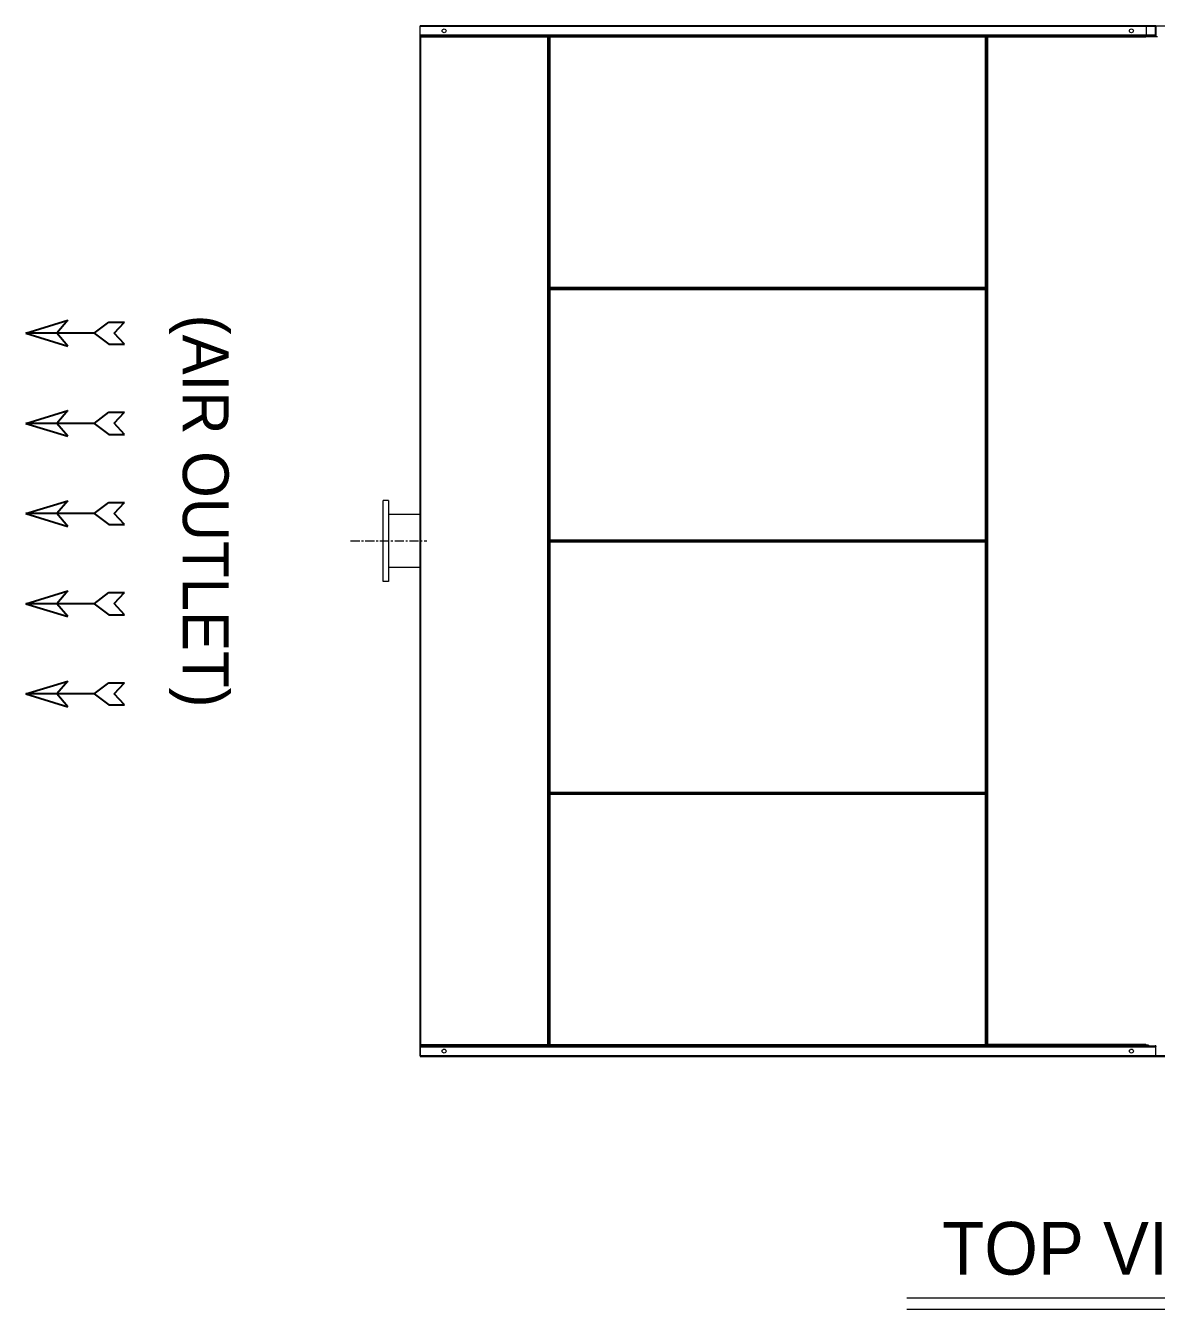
# Model space of a CAD drawing. Header units: millimetres. Extents: x 17202 to 48168, y 11732 to 33629.
# Drawn here: x 25517 to 30124, y 25092 to 30324 of the extents above; entities that cross this region are included whole.
import ezdxf
from ezdxf.enums import TextEntityAlignment as Align

# ---------------------------------------------------------------- set-up
doc = ezdxf.new("R2010")
doc.units = ezdxf.units.MM
doc.linetypes.add('CENTER', pattern=[2, 1.25, -0.25, 0.25, -0.25])
for name, color, linetype in [('center', 1, 'CENTER'), ('냉각탑_box', 1, 'Continuous'), ('냉각탑_dim', 1, 'Continuous'), ('냉각탑_text', 3, 'Continuous')]:
    doc.layers.add(name, color=color, linetype=linetype)
doc.styles.add('돋움', font='Dotum.ttf')

# ---------------------------------------------------------------- blocks, each defined once
blk = doc.blocks.new('화살표 IN OUT')
at = {"layer": '냉각탑_dim'}
for p, q in [((-163.5, 50), (-121.5, 0)), ((0, 0), (-163.5, 50)), ((-322.7, 43), (-383.9, 43)), ((-343.1, 0.5), (-383.9, 43)), ((-383.9, -43), (-343.1, 0.5)), ((-266.4, 0), (-322.7, 43)), ((-266.4, 0), (-322.7, -43)), ((-266.4, 0), (0, 0)), ((-163.5, -50), (-121.5, 0)), ((0, 0), (-163.5, -50)), ((-322.7, -43), (-383.9, -43))]:
    blk.add_line(p, q, dxfattribs=at)
blk = doc.blocks.new('4')
at = {"lineweight": 20}
for p, q in [((27124, 26123.6), (27124, 30323.6)), ((30120.5, 30323.6), (32522.7, 30323.6)), ((32522.8, 26123.6), (27124, 26123.6))]:
    blk.add_line(p, q, dxfattribs=at)
at = {"color": 7, "lineweight": 20}
for p, q in [((30120.5, 30323.6), (27124, 30323.6)), ((30120.5, 30320.2), (27124, 30320.2)), ((30120.5, 30285), (27124, 30285)), ((30118.8, 30281.6), (27125.6, 30281.6)), ((27127.1, 26171), (27127.1, 30276.2)), ((27644.3, 26171), (27644.3, 30276.2)), ((27647.7, 26169.3), (27647.7, 30277.9)), ((29428.3, 30279.6), (27653.1, 30279.6)), ((29428.3, 30276.2), (27653.1, 30276.2)), ((29433.7, 26169.3), (29433.7, 30277.9)), ((29437.1, 26171), (29437.1, 30276.2)), ((29428.3, 29256), (27653.1, 29256)), ((29428.3, 29252.6), (27653.1, 29252.6)), ((29428.3, 29251.1), (27653.1, 29251.1)), ((29428.3, 29247.7), (27653.1, 29247.7)), ((26974, 28058.6), (26974, 28388.6)), ((26996, 28388.6), (26974, 28388.6)), ((26996, 28388.6), (26996, 28058.6)), ((27124, 28331.7), (26996, 28331.7)), ((29428.3, 28227.5), (27653.1, 28227.5)), ((29428.3, 28224.1), (27653.1, 28224.1)), ((29428.3, 28222.6), (27653.1, 28222.6)), ((29428.3, 28219.2), (27653.1, 28219.2)), ((27124, 28115.4), (26996, 28115.4)), ((26996, 28058.6), (26974, 28058.6)), ((29428.3, 27199), (27653.1, 27199)), ((29428.3, 27195.6), (27653.1, 27195.6)), ((29428.3, 27194.1), (27653.1, 27194.1)), ((29428.3, 27190.7), (27653.1, 27190.7)), ((27124, 26162.2), (30120.6, 26162.2)), ((27125.7, 26165.6), (30118.9, 26165.6)), ((29428.3, 26170.5), (27653.1, 26170.5)), ((29428.3, 26167.1), (27653.1, 26167.1)), ((27124, 26127), (30120.6, 26127)), ((27124, 26123.6), (30120.6, 26123.6))]:
    blk.add_line(p, q, dxfattribs=at)
at = {"color": 7, "lineweight": 20, "ltscale": 0.001417}
for p, q in [((30083, 30320.2), (30083, 30323.6)), ((30120.5, 30320.2), (30120.5, 30323.6)), ((27649.7, 30276.2), (27653.1, 30276.2)), ((27653.1, 30276.2), (27653.1, 30279.6)), ((29428.3, 30276.2), (29428.3, 30279.6)), ((29431.7, 30276.2), (29428.3, 30276.2)), ((27649.7, 29256), (27653.1, 29256)), ((27649.7, 29247.7), (27653.1, 29247.7)), ((27653.1, 29256), (27653.1, 29252.6)), ((27653.1, 29247.7), (27653.1, 29251.1)), ((29431.7, 29256), (29428.3, 29256)), ((29428.3, 29256), (29428.3, 29252.6)), ((29428.3, 29247.7), (29428.3, 29251.1)), ((29431.7, 29247.7), (29428.3, 29247.7)), ((27649.7, 28227.5), (27653.1, 28227.5)), ((27649.7, 28219.2), (27653.1, 28219.2)), ((27653.1, 28227.5), (27653.1, 28224.1)), ((27653.1, 28219.2), (27653.1, 28222.6)), ((29431.7, 28227.5), (29428.3, 28227.5)), ((29428.3, 28227.5), (29428.3, 28224.1)), ((29428.3, 28219.2), (29428.3, 28222.6)), ((29431.7, 28219.2), (29428.3, 28219.2)), ((27649.7, 27199), (27653.1, 27199)), ((27649.7, 27190.7), (27653.1, 27190.7)), ((27653.1, 27199), (27653.1, 27195.6)), ((27653.1, 27190.7), (27653.1, 27194.1)), ((29431.7, 27199), (29428.3, 27199)), ((29428.3, 27199), (29428.3, 27195.6)), ((29428.3, 27190.7), (29428.3, 27194.1)), ((29431.7, 27190.7), (29428.3, 27190.7)), ((27649.7, 26170.5), (27653.1, 26170.5)), ((27653.1, 26170.5), (27653.1, 26167.1)), ((29431.7, 26170.5), (29428.3, 26170.5)), ((29428.3, 26170.5), (29428.3, 26167.1)), ((27124, 26127), (27124, 26123.6)), ((30083, 26127), (30083, 26123.6)), ((30120.6, 26127), (30120.6, 26123.6))]:
    blk.add_line(p, q, dxfattribs=at)
at = {"color": 7, "lineweight": 20, "ltscale": 0.014667}
for p, q in [((30083, 30320.2), (30083, 30285)), ((30120.5, 30285), (30120.5, 30320.2)), ((27124, 26162.2), (27124, 26127)), ((30120.6, 26162.2), (30120.6, 26127))]:
    blk.add_line(p, q, dxfattribs=at)
at = {"color": 7, "lineweight": 20, "ltscale": 0.000708333}
for p, q in [((30122.2, 30321.6), (30120.5, 30321.6)), ((27646.3, 26167.6), (27646.3, 26169.3)), ((30122.3, 26125.6), (30120.6, 26125.6))]:
    blk.add_line(p, q, dxfattribs=at)
at = {"color": 7, "lineweight": 20, "ltscale": 0.00030251}
blk.add_line((30120.9, 30322.8), (30120.9, 30323.6), dxfattribs=at)
at = {"color": 7, "lineweight": 20, "ltscale": 0.000333335}
blk.add_line((30122.2, 30322.4), (30122.2, 30321.6), dxfattribs=at)
at = {"color": 7, "lineweight": 20, "ltscale": 0.01525}
for p, q in [((30122.2, 30321.6), (30122.2, 30285)), ((30122.3, 26125.6), (30122.3, 26162.2))]:
    blk.add_line(p, q, dxfattribs=at)
at = {"color": 7, "lineweight": 20, "ltscale": 0.000562932}
for p, q in [((27124, 30277.9), (27125, 30277.9)), ((27646.3, 30277.9), (27647.7, 30277.9)), ((29433.7, 30277.9), (29435, 30277.9)), ((27125, 26169.3), (27124, 26169.3)), ((27647.7, 26169.3), (27646.3, 26169.3)), ((29435, 26169.3), (29433.7, 26169.3)), ((30083.3, 26169.3), (30084.7, 26169.3))]:
    blk.add_line(p, q, dxfattribs=at)
at = {"color": 7, "lineweight": 20, "ltscale": 0.23175}
for p, q in [((27644.3, 30276.2), (27124, 30276.2)), ((27124, 26171), (27644.3, 26171))]:
    blk.add_line(p, q, dxfattribs=at)
at = {"color": 7, "lineweight": 20, "ltscale": 0.000502197}
for p, q in [((27126.2, 30277.9), (27125, 30277.9)), ((27645.1, 30277.9), (27646.3, 30277.9)), ((29436.2, 30277.9), (29435, 30277.9)), ((27126.2, 26169.3), (27125, 26169.3)), ((29436.2, 26169.3), (29435, 26169.3)), ((30082.1, 26169.3), (30083.3, 26169.3))]:
    blk.add_line(p, q, dxfattribs=at)
at = {"color": 7, "lineweight": 20, "ltscale": 0.000414929}
for p, q in [((27125.7, 30279.6), (27125.7, 30278.6)), ((27645.7, 30279.6), (27645.7, 30278.6)), ((29435.7, 30279.6), (29435.7, 30278.6)), ((27125.7, 26167.6), (27125.7, 26168.6)), ((27645.7, 26167.6), (27645.7, 26168.6)), ((29435.7, 26168.6), (29435.7, 26167.6)), ((30082.7, 26168.6), (30082.7, 26167.6))]:
    blk.add_line(p, q, dxfattribs=at)
at = {"color": 7, "lineweight": 20, "ltscale": 0.000375}
for p, q in [((27126.6, 30279.6), (27125.7, 30279.6)), ((27170.7, 30279.6), (27169.8, 30279.6)), ((27644.8, 30279.6), (27645.7, 30279.6)), ((28164.9, 30279.6), (28165.8, 30279.6)), ((29431.7, 30276.7), (29431.7, 30277.6)), ((29436.6, 30279.6), (29435.7, 30279.6)), ((29682.7, 30279.6), (29681.8, 30279.6)), ((30076.9, 30279.6), (30077.8, 30279.6)), ((30081.8, 30279.6), (30082.7, 30279.6)), ((29431.7, 29255.5), (29431.7, 29254.6)), ((29431.7, 29248.2), (29431.7, 29249.1)), ((29431.7, 28227), (29431.7, 28226.1)), ((29431.7, 28221.7), (29431.7, 28222.6)), ((29431.7, 27200.5), (29431.7, 27199.6)), ((29431.7, 27193.2), (29431.7, 27194.1)), ((27126.6, 26167.6), (27125.7, 26167.6)), ((27644.8, 26167.6), (27645.7, 26167.6)), ((29431.7, 26172), (29431.7, 26171.1)), ((29436.6, 26167.6), (29435.7, 26167.6)), ((30081.8, 26167.6), (30082.7, 26167.6))]:
    blk.add_line(p, q, dxfattribs=at)
at = {"color": 7, "lineweight": 20, "ltscale": 0.232167}
for p, q in [((27644.8, 30279.6), (27125.7, 30279.6)), ((27125.7, 26167.6), (27644.8, 26167.6))]:
    blk.add_line(p, q, dxfattribs=at)
at = {"color": 7, "lineweight": 20, "ltscale": 0.000293404}
for p, q in [((27125.7, 30277.9), (27125.7, 30278.6)), ((27645.7, 30277.9), (27645.7, 30278.6)), ((29435.7, 30277.9), (29435.7, 30278.6)), ((27125.7, 26169.3), (27125.7, 26168.6)), ((27645.7, 26169.3), (27645.7, 26168.6)), ((29435.7, 26169.3), (29435.7, 26168.6)), ((30082.7, 26169.3), (30082.7, 26168.6))]:
    blk.add_line(p, q, dxfattribs=at)
at = {"color": 7, "lineweight": 20, "ltscale": 0.000333333}
for p, q in [((27126.8, 30279.6), (27126, 30279.6)), ((27208.2, 30279.6), (27207.4, 30279.6)), ((27353, 30279.6), (27352.2, 30279.6)), ((27402, 30279.6), (27402.8, 30279.6)), ((27483.4, 30279.6), (27484.2, 30279.6)), ((27628.2, 30279.6), (27629, 30279.6))]:
    blk.add_line(p, q, dxfattribs=at)
at = {"color": 7, "lineweight": 20, "ltscale": 0.010333}
blk.add_line((27591.7, 30281.6), (27616.5, 30281.6), dxfattribs=at)
at = {"color": 7, "lineweight": 20, "ltscale": 0.000833346}
for p, q in [((27616.5, 30281.6), (27616.5, 30279.6)), ((29616.5, 30281.6), (29616.5, 30279.6))]:
    blk.add_line(p, q, dxfattribs=at)
at = {"color": 7, "lineweight": 20, "ltscale": 0.000625002}
blk.add_line((27644.8, 30279.6), (27646.3, 30279.6), dxfattribs=at)
at = {"color": 7, "lineweight": 20, "ltscale": 0.001542}
blk.add_line((27646.3, 30279.6), (27650, 30279.6), dxfattribs=at)
at = {"color": 7, "lineweight": 20, "ltscale": 0.000708346}
blk.add_line((27646.3, 30279.6), (27646.3, 30277.9), dxfattribs=at)
at = {"color": 7, "lineweight": 20, "ltscale": 0.000547135}
for p, q in [((27649, 30277.9), (27647.7, 30277.9)), ((27649, 26169.3), (27647.7, 26169.3))]:
    blk.add_line(p, q, dxfattribs=at)
at = {"color": 7, "lineweight": 20, "ltscale": 0.000414935}
for p, q in [((27648.7, 30278.6), (27648, 30277.9)), ((30121.3, 30282.6), (30120.5, 30283.3)), ((27648.7, 29765.6), (27648, 29766.3)), ((27648.7, 29761.6), (27648, 29760.9)), ((27648.7, 29055.6), (27648, 29056.3)), ((27648.7, 29051.6), (27648, 29050.9)), ((27648.7, 28434.6), (27648, 28435.3)), ((27648.7, 28012.6), (27648, 28011.9)), ((27648.7, 27395.6), (27648, 27396.3)), ((27648.7, 27391.6), (27648, 27390.9)), ((27648.7, 26685.6), (27648, 26686.3)), ((27648.7, 26681.6), (27648, 26680.9)), ((27648.7, 26168.6), (27648, 26169.3)), ((30121.4, 26164.6), (30120.6, 26163.9))]:
    blk.add_line(p, q, dxfattribs=at)
at = {"color": 7, "lineweight": 20, "ltscale": 0.000249753}
blk.add_line((27649.4, 30277.6), (27650, 30277.6), dxfattribs=at)
at = {"color": 7, "lineweight": 20, "ltscale": 0.000833333}
for p, q in [((27651.7, 30276.7), (27649.7, 30276.7)), ((27650, 30277.6), (27650, 30279.6)), ((29428.3, 30277.6), (29428.3, 30279.6)), ((29429.7, 30276.7), (29431.7, 30276.7)), ((29431.4, 30277.6), (29431.4, 30279.6)), ((27651.7, 29255.5), (27649.7, 29255.5)), ((27651.7, 29248.2), (27649.7, 29248.2)), ((27650, 29254.6), (27650, 29252.6)), ((27650, 29249.1), (27650, 29251.1)), ((29428.3, 29254.6), (29428.3, 29252.6)), ((29428.3, 29249.1), (29428.3, 29251.1)), ((29429.7, 29255.5), (29431.7, 29255.5)), ((29429.7, 29248.2), (29431.7, 29248.2)), ((29431.4, 29254.6), (29431.4, 29252.6)), ((29431.4, 29249.1), (29431.4, 29251.1)), ((27649.7, 28429.6), (27647.7, 28429.6)), ((27651.7, 28227), (27649.7, 28227)), ((27651.7, 28219.7), (27649.7, 28219.7)), ((27650, 28226.1), (27650, 28224.1)), ((27650, 28220.6), (27650, 28222.6)), ((29428.3, 28226.1), (29428.3, 28224.1)), ((29428.3, 28220.6), (29428.3, 28222.6)), ((29429.7, 28227), (29431.7, 28227)), ((29429.7, 28219.7), (29431.7, 28219.7)), ((29431.4, 28226.1), (29431.4, 28224.1)), ((29431.4, 28220.6), (29431.4, 28222.6)), ((27649.7, 28017.6), (27647.7, 28017.6)), ((27651.7, 27198.5), (27649.7, 27198.5)), ((27651.7, 27191.2), (27649.7, 27191.2)), ((27650, 27197.6), (27650, 27195.6)), ((27650, 27192.1), (27650, 27194.1)), ((29428.3, 27197.6), (29428.3, 27195.6)), ((29428.3, 27192.1), (29428.3, 27194.1)), ((29429.7, 27198.5), (29431.7, 27198.5)), ((29429.7, 27191.2), (29431.7, 27191.2)), ((29431.4, 27197.6), (29431.4, 27195.6)), ((29431.4, 27192.1), (29431.4, 27194.1)), ((27651.7, 26170), (27649.7, 26170)), ((27650, 26169.1), (27650, 26167.1)), ((29428.3, 26169.1), (29428.3, 26167.1)), ((29429.7, 26170), (29431.7, 26170)), ((29431.4, 26169.1), (29431.4, 26167.1))]:
    blk.add_line(p, q, dxfattribs=at)
at = {"color": 7, "lineweight": 20, "ltscale": 0.000208333}
for p, q in [((27649.7, 30276.7), (27649.7, 30276.2)), ((27651.7, 30276.7), (27651.7, 30276.2)), ((29429.7, 30276.2), (29429.7, 30276.7)), ((29431.7, 30276.2), (29431.7, 30276.7)), ((27649.7, 29256), (27649.7, 29255.5)), ((27649.7, 29248.2), (27649.7, 29247.7)), ((27651.7, 29256), (27651.7, 29255.5)), ((27651.7, 29248.2), (27651.7, 29247.7)), ((29429.7, 29255.5), (29429.7, 29256)), ((29429.7, 29247.7), (29429.7, 29248.2)), ((29431.7, 29255.5), (29431.7, 29256)), ((29431.7, 29247.7), (29431.7, 29248.2)), ((27649.7, 28227.5), (27649.7, 28227)), ((27649.7, 28219.7), (27649.7, 28219.2)), ((27651.7, 28227.5), (27651.7, 28227)), ((27651.7, 28219.7), (27651.7, 28219.2)), ((29429.7, 28227), (29429.7, 28227.5)), ((29429.7, 28219.2), (29429.7, 28219.7)), ((29431.7, 28227), (29431.7, 28227.5)), ((29431.7, 28219.2), (29431.7, 28219.7)), ((27649.7, 27199), (27649.7, 27198.5)), ((27649.7, 27191.2), (27649.7, 27190.7)), ((27651.7, 27199), (27651.7, 27198.5)), ((27651.7, 27191.2), (27651.7, 27190.7)), ((29429.7, 27198.5), (29429.7, 27199)), ((29429.7, 27190.7), (29429.7, 27191.2)), ((29431.7, 27198.5), (29431.7, 27199)), ((29431.7, 27190.7), (29431.7, 27191.2)), ((27649.7, 26170.5), (27649.7, 26170)), ((27651.7, 26170.5), (27651.7, 26170)), ((29429.7, 26170), (29429.7, 26170.5)), ((29431.7, 26170), (29431.7, 26170.5))]:
    blk.add_line(p, q, dxfattribs=at)
at = {"color": 7, "lineweight": 20, "ltscale": 0.362583}
for p, q in [((27649.7, 30276.2), (27649.7, 29256)), ((27653.1, 30276.2), (27653.1, 29256)), ((29428.3, 29256), (29428.3, 30276.2)), ((29431.7, 29256), (29431.7, 30276.2)), ((27649.7, 29247.7), (27649.7, 28227.5)), ((27653.1, 29247.7), (27653.1, 28227.5)), ((29428.3, 28227.5), (29428.3, 29247.7)), ((29431.7, 28227.5), (29431.7, 29247.7)), ((27649.7, 28219.2), (27649.7, 27199)), ((27653.1, 28219.2), (27653.1, 27199)), ((29428.3, 27199), (29428.3, 28219.2)), ((29431.7, 27199), (29431.7, 28219.2)), ((27649.7, 27190.7), (27649.7, 26170.5)), ((27653.1, 27190.7), (27653.1, 26170.5)), ((29428.3, 26170.5), (29428.3, 27190.7)), ((29431.7, 26170.5), (29431.7, 27190.7))]:
    blk.add_line(p, q, dxfattribs=at)
at = {"color": 7, "lineweight": 20, "ltscale": 0.001292}
for p, q in [((27650, 30279.6), (27653.1, 30279.6)), ((27650, 30277.6), (27653.1, 30277.6)), ((29431.4, 30279.6), (29428.3, 30279.6)), ((29431.4, 30277.6), (29428.3, 30277.6)), ((27650, 29254.6), (27653.1, 29254.6)), ((27650, 29252.6), (27653.1, 29252.6)), ((27650, 29251.1), (27653.1, 29251.1)), ((27650, 29249.1), (27653.1, 29249.1)), ((29431.4, 29254.6), (29428.3, 29254.6)), ((29431.4, 29252.6), (29428.3, 29252.6)), ((29431.4, 29251.1), (29428.3, 29251.1)), ((29431.4, 29249.1), (29428.3, 29249.1)), ((27650, 28226.1), (27653.1, 28226.1)), ((27650, 28224.1), (27653.1, 28224.1)), ((27650, 28222.6), (27653.1, 28222.6)), ((27650, 28220.6), (27653.1, 28220.6)), ((29431.4, 28226.1), (29428.3, 28226.1)), ((29431.4, 28224.1), (29428.3, 28224.1)), ((29431.4, 28222.6), (29428.3, 28222.6)), ((29431.4, 28220.6), (29428.3, 28220.6)), ((27650, 27197.6), (27653.1, 27197.6)), ((27650, 27195.6), (27653.1, 27195.6)), ((27650, 27194.1), (27653.1, 27194.1)), ((27650, 27192.1), (27653.1, 27192.1)), ((29431.4, 27197.6), (29428.3, 27197.6)), ((29431.4, 27195.6), (29428.3, 27195.6)), ((29431.4, 27194.1), (29428.3, 27194.1)), ((29431.4, 27192.1), (29428.3, 27192.1)), ((27650, 26169.1), (27653.1, 26169.1)), ((27650, 26167.1), (27653.1, 26167.1)), ((29431.4, 26169.1), (29428.3, 26169.1)), ((29431.4, 26167.1), (29428.3, 26167.1))]:
    blk.add_line(p, q, dxfattribs=at)
at = {"color": 7, "lineweight": 20, "ltscale": 0.000583333}
for p, q in [((27653.1, 30276.7), (27651.7, 30276.7)), ((29428.3, 30276.7), (29429.7, 30276.7)), ((30121.8, 30279.6), (30120.4, 30279.6)), ((27653.1, 29255.5), (27651.7, 29255.5)), ((27653.1, 29248.2), (27651.7, 29248.2)), ((29428.3, 29255.5), (29429.7, 29255.5)), ((29428.3, 29248.2), (29429.7, 29248.2)), ((27653.1, 28227), (27651.7, 28227)), ((27653.1, 28219.7), (27651.7, 28219.7)), ((29428.3, 28227), (29429.7, 28227)), ((29428.3, 28219.7), (29429.7, 28219.7)), ((27653.1, 27198.5), (27651.7, 27198.5)), ((27653.1, 27191.2), (27651.7, 27191.2)), ((29428.3, 27198.5), (29429.7, 27198.5)), ((29428.3, 27191.2), (29429.7, 27191.2)), ((27653.1, 26170), (27651.7, 26170)), ((27651.7, 26169.6), (27653.1, 26169.6)), ((29428.3, 26170), (29429.7, 26170)), ((30086.1, 26169.3), (30084.7, 26169.3))]:
    blk.add_line(p, q, dxfattribs=at)
at = {"color": 7, "lineweight": 20, "ltscale": 0.000128159}
for p, q in [((27653.1, 30279.3), (27653.1, 30279.6)), ((27653.1, 29252.9), (27653.1, 29252.6)), ((27653.1, 29250.8), (27653.1, 29251.1)), ((27653.1, 28224.4), (27653.1, 28224.1)), ((27653.1, 28222.3), (27653.1, 28222.6)), ((27653.1, 27195.9), (27653.1, 27195.6)), ((27653.1, 27193.8), (27653.1, 27194.1)), ((27653.1, 26167.4), (27653.1, 26167.1))]:
    blk.add_line(p, q, dxfattribs=at)
at = {"color": 7, "lineweight": 20, "ltscale": 0.00075}
for p, q in [((27686.8, 30279.6), (27685, 30279.6)), ((27752.8, 30279.6), (27754.6, 30279.6)), ((28220.8, 30279.6), (28219, 30279.6)), ((28362.8, 30279.6), (28364.6, 30279.6)), ((28525.8, 30279.6), (28524, 30279.6)), ((28667.8, 30279.6), (28669.6, 30279.6)), ((29135.8, 30279.6), (29134, 30279.6)), ((29201.8, 30279.6), (29203.6, 30279.6))]:
    blk.add_line(p, q, dxfattribs=at)
at = {"color": 7, "lineweight": 20, "ltscale": 0.000374988}
for p, q in [((28172, 30279.6), (28171.1, 30279.6)), ((28801.2, 30279.6), (28802.1, 30279.6)), ((28809, 30279.6), (28808.1, 30279.6)), ((29438.2, 30279.6), (29439.1, 30279.6)), ((29446, 30279.6), (29445.1, 30279.6)), ((30075.2, 30279.6), (30076.1, 30279.6))]:
    blk.add_line(p, q, dxfattribs=at)
at = {"color": 7, "lineweight": 20, "ltscale": 0.000208344}
for p, q in [((29428.3, 30276.7), (29428.3, 30276.2)), ((29428.3, 29248.2), (29428.3, 29247.7)), ((29428.3, 28219.7), (29428.3, 28219.2)), ((29428.3, 27191.2), (29428.3, 27190.7))]:
    blk.add_line(p, q, dxfattribs=at)
at = {"color": 7, "lineweight": 20, "ltscale": 0.002167}
blk.add_line((29431.4, 30279.6), (29436.6, 30279.6), dxfattribs=at)
at = {"color": 7, "lineweight": 20, "ltscale": 0.000124937}
for p, q in [((29431.7, 30277.6), (29431.4, 30277.6)), ((29431.7, 29254.6), (29431.4, 29254.6)), ((29431.7, 29249.1), (29431.4, 29249.1)), ((29431.7, 28226.1), (29431.4, 28226.1)), ((29431.7, 28222.6), (29431.4, 28222.6)), ((29431.7, 27194.1), (29431.4, 27194.1))]:
    blk.add_line(p, q, dxfattribs=at)
at = {"color": 7, "lineweight": 20, "ltscale": 0.000833328}
for p, q in [((29431.7, 30276.2), (29433.7, 30276.2)), ((29431.7, 26197.6), (29433.7, 26197.6))]:
    blk.add_line(p, q, dxfattribs=at)
at = {"color": 7, "lineweight": 20, "ltscale": 0.00083334}
for p, q in [((29433.7, 30249.6), (29431.7, 30249.6)), ((29433.7, 26171), (29431.7, 26171))]:
    blk.add_line(p, q, dxfattribs=at)
at = {"color": 7, "lineweight": 20, "ltscale": 0.268833}
for p, q in [((30081.8, 30279.6), (29436.6, 30279.6)), ((30081.8, 26167.6), (29436.6, 26167.6))]:
    blk.add_line(p, q, dxfattribs=at)
at = {"color": 7, "lineweight": 20, "ltscale": 0.268417}
for p, q in [((30081.3, 30276.2), (29437.1, 30276.2)), ((30081.3, 26171), (29437.1, 26171))]:
    blk.add_line(p, q, dxfattribs=at)
at = {"color": 7, "lineweight": 20, "ltscale": 0.008667}
blk.add_line((29595.7, 30281.6), (29616.5, 30281.6), dxfattribs=at)
at = {"color": 7, "lineweight": 20, "ltscale": 0.000162417}
blk.add_line((30082.2, 30279.6), (30081.8, 30279.6), dxfattribs=at)
at = {"color": 7, "lineweight": 20, "ltscale": 0.004227}
blk.add_line((30082.2, 30279.6), (30092.3, 30279.6), dxfattribs=at)
at = {"color": 7, "lineweight": 20, "ltscale": 0.001131}
for p, q in [((30083, 30282.3), (30083, 30285)), ((30120.5, 30285), (30120.5, 30282.3)), ((27124, 26162.2), (27124, 26164.9)), ((30120.6, 26164.9), (30120.6, 26162.2))]:
    blk.add_line(p, q, dxfattribs=at)
at = {"color": 7, "lineweight": 20, "ltscale": 0.011728}
blk.add_line((30092.3, 30279.6), (30120.4, 30279.6), dxfattribs=at)
at = {"color": 7, "lineweight": 20, "ltscale": 0.015372}
blk.add_line((30092.3, 30279.6), (30129.2, 30279.6), dxfattribs=at)
at = {"color": 7, "lineweight": 20, "ltscale": 0.000902586}
blk.add_line((30121, 30281.6), (30118.9, 30281.6), dxfattribs=at)
at = {"color": 7, "lineweight": 20, "ltscale": 0.000708334}
for p, q in [((30122.2, 30285), (30120.5, 30285)), ((30122.3, 26162.2), (30120.6, 26162.2))]:
    blk.add_line(p, q, dxfattribs=at)
at = {"color": 7, "lineweight": 20, "ltscale": 0.000249929}
blk.add_line((30122.2, 30285), (30122.2, 30284.4), dxfattribs=at)
at = {"color": 7, "lineweight": 20, "ltscale": 2.22761e-05}
blk.add_line((30122.2, 30284.4), (30122.2, 30284.4), dxfattribs=at)
at = {"color": 7, "lineweight": 20, "ltscale": 0.000824955}
blk.add_line((30122.2, 30284.4), (30122.2, 30282.4), dxfattribs=at)
at = {"color": 7, "lineweight": 20, "ltscale": 2.22174e-05}
blk.add_line((30122.2, 30284.4), (30122.2, 30284.4), dxfattribs=at)
at = {"color": 7, "lineweight": 20, "ltscale": 0.000364732}
for p, q in [((30122.8, 30282.2), (30122.2, 30282.9)), ((30122.8, 26165), (30122.2, 26164.3))]:
    blk.add_line(p, q, dxfattribs=at)
at = {"color": 7, "lineweight": 20, "ltscale": 0.000547189}
for p, q in [((27649, 29766.3), (27647.7, 29766.3)), ((27649, 29760.9), (27647.7, 29760.9)), ((27649, 29056.3), (27647.7, 29056.3)), ((27649, 29050.9), (27647.7, 29050.9)), ((27649, 28435.3), (27647.7, 28435.3)), ((27649, 28011.9), (27647.7, 28011.9)), ((27649, 27396.3), (27647.7, 27396.3)), ((27649, 27390.9), (27647.7, 27390.9)), ((27649, 26686.3), (27647.7, 26686.3)), ((27649, 26680.9), (27647.7, 26680.9))]:
    blk.add_line(p, q, dxfattribs=at)
at = {"color": 7, "lineweight": 20, "ltscale": 0.003042}
for p, q in [((27649.7, 29248.2), (27649.7, 29255.5)), ((27649.7, 28219.7), (27649.7, 28227)), ((27649.7, 28219.7), (27649.7, 28227)), ((27649.7, 27198.5), (27649.7, 27191.2))]:
    blk.add_line(p, q, dxfattribs=at)
at = {"color": 7, "lineweight": 20, "ltscale": 0.000625}
for p, q in [((27653.1, 29251.1), (27653.1, 29252.6)), ((27749.8, 29251.1), (27749.8, 29252.6)), ((27753.2, 29251.1), (27753.2, 29252.6)), ((27757.8, 29252.6), (27757.8, 29251.1)), ((27812.2, 29252.6), (27812.2, 29251.1)), ((27817.4, 29252.6), (27817.4, 29251.1)), ((27832.2, 29251.1), (27832.2, 29252.6)), ((27834.6, 29251.1), (27834.6, 29252.6)), ((27837.2, 29252.6), (27837.2, 29251.1)), ((27837.2, 29252.6), (27837.2, 29251.1)), ((27837.3, 29252.6), (27837.3, 29251.1)), ((27842.5, 29252.6), (27842.5, 29251.1)), ((27844.4, 29252.6), (27844.4, 29251.1)), ((27879.2, 29252.6), (27879.2, 29251.1)), ((28164.4, 29251.1), (28164.4, 29252.6)), ((28167.8, 29251.1), (28167.8, 29252.6)), ((28169, 29252.6), (28169, 29251.1)), ((28172.4, 29252.6), (28172.4, 29251.1)), ((28176, 29252.6), (28176, 29251.1)), ((28215.8, 29252.6), (28215.8, 29251.1)), ((28221, 29252.6), (28221, 29251.1)), ((28283.7, 29251.1), (28283.7, 29252.6)), ((28298.5, 29251.1), (28298.5, 29252.6)), ((28303.7, 29252.6), (28303.7, 29251.1)), ((28308.9, 29252.6), (28308.9, 29251.1)), ((28323.7, 29251.1), (28323.7, 29252.6)), ((28362.6, 29252.6), (28362.6, 29251.1)), ((28520.8, 29252.6), (28520.8, 29251.1)), ((28526, 29252.6), (28526, 29251.1)), ((28667.6, 29252.6), (28667.6, 29251.1)), ((28800.6, 29252.6), (28800.6, 29251.1)), ((28804, 29252.6), (28804, 29251.1)), ((28806, 29252.6), (28806, 29251.1)), ((28809.4, 29252.6), (28809.4, 29251.1)), ((28813.1, 29252.6), (28813.1, 29251.1)), ((29130.8, 29252.6), (29130.8, 29251.1)), ((29136, 29252.6), (29136, 29251.1)), ((29201.6, 29252.6), (29201.6, 29251.1)), ((29206.8, 29252.6), (29206.8, 29251.1)), ((29206.9, 29252.6), (29206.9, 29251.1)), ((29209.5, 29251.1), (29209.5, 29252.6)), ((29211.5, 29252.6), (29211.5, 29251.1)), ((29297.1, 29251.1), (29297.1, 29252.6)), ((29311.9, 29251.1), (29311.9, 29252.6)), ((29317.1, 29251.1), (29317.1, 29252.6)), ((29327.2, 29251.1), (29327.2, 29252.6)), ((29361.8, 29251.1), (29361.8, 29252.6)), ((29365.2, 29251.1), (29365.2, 29252.6)), ((29367.2, 29252.6), (29367.2, 29251.1)), ((29367.2, 29252.6), (29367.2, 29251.1)), ((29367.3, 29252.6), (29367.3, 29251.1)), ((29372.5, 29252.6), (29372.5, 29251.1)), ((29374.4, 29252.6), (29374.4, 29251.1)), ((27653.1, 28222.6), (27653.1, 28224.1)), ((27749.8, 28222.6), (27749.8, 28224.1)), ((27753.2, 28222.6), (27753.2, 28224.1)), ((27653.1, 27194.1), (27653.1, 27195.6)), ((27749.8, 27194.1), (27749.8, 27195.6)), ((27753.2, 27194.1), (27753.2, 27195.6))]:
    blk.add_line(p, q, dxfattribs=at)
at = {"color": 7, "lineweight": 20, "ltscale": 0.000624608}
blk.add_line((27844.6, 29252.6), (27844.6, 29251.1), dxfattribs=at)
at = {"color": 7, "lineweight": 20, "ltscale": 0.000624057}
for p, q in [((28367.8, 29252.6), (28367.8, 29251.1)), ((28672.8, 29252.6), (28672.8, 29251.1))]:
    blk.add_line(p, q, dxfattribs=at)
at = {"color": 7, "lineweight": 20, "ltscale": 0.000208322}
for p, q in [((29428.3, 29256), (29428.3, 29255.5)), ((29428.3, 28227.5), (29428.3, 28227)), ((29428.3, 27199), (29428.3, 27198.5)), ((29428.3, 26170.5), (29428.3, 26170))]:
    blk.add_line(p, q, dxfattribs=at)
at = {"color": 7, "lineweight": 20, "ltscale": 0.000354584}
for p, q in [((27756.4, 28223.2), (27756.4, 28224.1)), ((29430, 28223.2), (29430, 28224.1)), ((27756.4, 27194.7), (27756.4, 27195.6)), ((29430, 27194.7), (29430, 27195.6))]:
    blk.add_line(p, q, dxfattribs=at)
at = {"color": 7, "lineweight": 20, "ltscale": 0.000270413}
for p, q in [((27756.4, 28222.6), (27756.4, 28223.2)), ((27756.4, 27194.1), (27756.4, 27194.7))]:
    blk.add_line(p, q, dxfattribs=at)
at = {"color": 7, "lineweight": 20, "ltscale": 0.000374989}
for p, q in [((29428.3, 28219.7), (29428.3, 28220.6)), ((29428.3, 27191.2), (29428.3, 27192.1))]:
    blk.add_line(p, q, dxfattribs=at)
at = {"color": 7, "lineweight": 20, "ltscale": 0.000270414}
for p, q in [((29430, 28222.6), (29430, 28223.2)), ((29430, 27194.1), (29430, 27194.7))]:
    blk.add_line(p, q, dxfattribs=at)
at = {"color": 7, "lineweight": 20, "ltscale": 0.000833336}
for p, q in [((29431.7, 28219.7), (29431.7, 28221.7)), ((29431.7, 27191.2), (29431.7, 27193.2))]:
    blk.add_line(p, q, dxfattribs=at)
at = {"color": 7, "lineweight": 20, "ltscale": 0.000375003}
for p, q in [((29430, 27198.5), (29430, 27197.6)), ((29430, 26170), (29430, 26169.1))]:
    blk.add_line(p, q, dxfattribs=at)
at = {"color": 7, "lineweight": 20, "ltscale": 1.08536e-05}
blk.add_line((27125.7, 26165.6), (27125.7, 26165.6), dxfattribs=at)
at = {"color": 7, "lineweight": 20, "ltscale": 8.21853e-06}
blk.add_line((27126.6, 26165.6), (27126.6, 26165.6), dxfattribs=at)
at = {"color": 7, "lineweight": 20, "ltscale": 1.28301e-05}
blk.add_line((27126.6, 26165.6), (27126.6, 26165.6), dxfattribs=at)
at = {"color": 7, "lineweight": 20, "ltscale": 1.62238e-05}
blk.add_line((27127.2, 26165.6), (27127.2, 26165.6), dxfattribs=at)
at = {"color": 7, "lineweight": 20, "ltscale": 2.41018e-05}
blk.add_line((27127.2, 26165.6), (27127.2, 26165.6), dxfattribs=at)
at = {"color": 7, "lineweight": 20, "ltscale": 3.6506e-06}
blk.add_line((27127.2, 26165.6), (27127.2, 26165.6), dxfattribs=at)
at = {"color": 7, "lineweight": 20, "ltscale": 0.000833321}
for p, q in [((27616.5, 26165.6), (27616.5, 26167.6)), ((29616.5, 26165.6), (29616.5, 26167.6))]:
    blk.add_line(p, q, dxfattribs=at)
at = {"color": 7, "lineweight": 20, "ltscale": 0.000250012}
blk.add_line((27645.7, 26167.6), (27646.3, 26167.6), dxfattribs=at)
at = {"color": 7, "lineweight": 20, "ltscale": 0.001512}
blk.add_line((27650, 26167.6), (27646.3, 26167.6), dxfattribs=at)
at = {"color": 7, "lineweight": 20, "ltscale": 0.000251269}
blk.add_line((27650, 26169.6), (27649.4, 26169.6), dxfattribs=at)
at = {"color": 7, "lineweight": 20, "ltscale": 0.000208346}
blk.add_line((27651.7, 26169.1), (27651.7, 26169.6), dxfattribs=at)
at = {"color": 7, "lineweight": 20, "ltscale": 0.000499589}
for p, q in [((27802.2, 26165.9), (27802.2, 26167.1)), ((27842.2, 26165.9), (27842.2, 26167.1)), ((28268.7, 26165.9), (28268.7, 26167.1)), ((28338.7, 26165.9), (28338.7, 26167.1)), ((29277.1, 26165.9), (29277.1, 26167.1)), ((29317.1, 26165.9), (29317.1, 26167.1))]:
    blk.add_line(p, q, dxfattribs=at)
at = {"color": 7, "lineweight": 20, "ltscale": 0.016667}
for p, q in [((27842.2, 26165.9), (27802.2, 26165.9)), ((29317.1, 26165.9), (29277.1, 26165.9))]:
    blk.add_line(p, q, dxfattribs=at)
at = {"color": 7, "lineweight": 20, "ltscale": 8.94681e-06}
blk.add_line((28120.1, 26165.6), (28120, 26165.6), dxfattribs=at)
at = {"color": 7, "lineweight": 20, "ltscale": 1.51616e-05}
blk.add_line((28120.1, 26165.6), (28120, 26165.6), dxfattribs=at)
at = {"color": 7, "lineweight": 20, "ltscale": 2.69547e-06}
blk.add_line((28120.1, 26165.6), (28120, 26165.6), dxfattribs=at)
at = {"color": 7, "lineweight": 20, "ltscale": 2.70045e-06}
blk.add_line((28127.1, 26165.6), (28127.1, 26165.6), dxfattribs=at)
at = {"color": 7, "lineweight": 20, "ltscale": 8.40029e-06}
blk.add_line((28127.1, 26165.6), (28127.1, 26165.6), dxfattribs=at)
at = {"color": 7, "lineweight": 20, "ltscale": 1.51768e-05}
blk.add_line((28127.1, 26165.6), (28127.1, 26165.6), dxfattribs=at)
at = {"color": 7, "lineweight": 20, "ltscale": 0.029167}
blk.add_line((28338.7, 26165.9), (28268.7, 26165.9), dxfattribs=at)
at = {"color": 7, "lineweight": 20, "ltscale": 3.50751e-06}
blk.add_line((29120.6, 26165.6), (29120.5, 26165.6), dxfattribs=at)
at = {"color": 7, "lineweight": 20, "ltscale": 1.0193e-05}
blk.add_line((29120.6, 26165.6), (29120.5, 26165.6), dxfattribs=at)
at = {"color": 7, "lineweight": 20, "ltscale": 1.41996e-05}
blk.add_line((29120.6, 26165.6), (29120.5, 26165.6), dxfattribs=at)
at = {"color": 7, "lineweight": 20, "ltscale": 8.67599e-06}
blk.add_line((29127.6, 26165.6), (29127.6, 26165.6), dxfattribs=at)
at = {"color": 7, "lineweight": 20, "ltscale": 1.72064e-05}
blk.add_line((29127.6, 26165.6), (29127.6, 26165.6), dxfattribs=at)
at = {"color": 7, "lineweight": 20, "ltscale": 3.38591e-06}
blk.add_line((29127.6, 26165.6), (29127.6, 26165.6), dxfattribs=at)
at = {"color": 7, "lineweight": 20, "ltscale": 0.001792}
blk.add_line((29435.7, 26167.6), (29431.4, 26167.6), dxfattribs=at)
at = {"color": 7, "lineweight": 20, "ltscale": 0.004015}
for p, q in [((30092.3, 26169.2), (30082.7, 26169.2)), ((30092.3, 26167.6), (30082.7, 26167.6))]:
    blk.add_line(p, q, dxfattribs=at)
at = {"color": 7, "lineweight": 20, "ltscale": 0.000666667}
for p, q in [((30092.3, 26169.2), (30092.3, 26167.6)), ((28107.8, 26122), (28107.8, 26123.6)), ((28139.3, 26122), (28139.3, 26123.6)), ((29108.3, 26122), (29108.3, 26123.6)), ((29139.8, 26122), (29139.8, 26123.6))]:
    blk.add_line(p, q, dxfattribs=at)
at = {"color": 7, "lineweight": 20, "ltscale": 0.000875002}
blk.add_line((30118.9, 26165.6), (30121, 26165.6), dxfattribs=at)
at = {"color": 7, "lineweight": 20, "ltscale": 7.43254e-06}
blk.add_line((30119, 26165.6), (30118.9, 26165.6), dxfattribs=at)
at = {"color": 7, "lineweight": 20, "ltscale": 7.59711e-06}
blk.add_line((30120.5, 26165.6), (30120.4, 26165.6), dxfattribs=at)
at = {"color": 7, "lineweight": 20, "ltscale": 2.4526e-05}
blk.add_line((30120.5, 26165.6), (30120.4, 26165.6), dxfattribs=at)
at = {"color": 7, "lineweight": 20, "ltscale": 8.25854e-06}
blk.add_line((30121.1, 26165.6), (30121, 26165.6), dxfattribs=at)
at = {"color": 7, "lineweight": 20, "ltscale": 0.000733899}
blk.add_line((30122.2, 26163), (30122.2, 26164.8), dxfattribs=at)
at = {"color": 7, "lineweight": 20, "ltscale": 0.001083}
blk.add_line((32523.9, 26124.8), (27124, 26124.8), dxfattribs=at)
at = {"ltscale": 500}
blk.add_line((27124, 26123.6), (32523.9, 26123.6), dxfattribs=at)
at = {"color": 7, "lineweight": 20, "ltscale": 0.005083}
for p, q in [((28107.8, 26122), (28120, 26122)), ((28139.3, 26122), (28127.1, 26122)), ((29108.3, 26122), (29120.5, 26122)), ((29139.8, 26122), (29127.6, 26122))]:
    blk.add_line(p, q, dxfattribs=at)
at = {"color": 7, "lineweight": 20, "ltscale": 0.000166674}
blk.add_line((30120.6, 26123.6), (30121, 26123.6), dxfattribs=at)
at = {"color": 7, "lineweight": 20, "ltscale": 0.000271024}
blk.add_line((30120.9, 26124.2), (30120.9, 26123.6), dxfattribs=at)
at = {"color": 7, "lineweight": 20, "ltscale": 0.000333326}
blk.add_line((30122.2, 26124.8), (30122.2, 26125.6), dxfattribs=at)
at = {"color": 7, "lineweight": 20}
for centre in [(27222.2, 30302.6), (30022.2, 30302.6), (27222.3, 26144.6), (30022.3, 26144.6)]:
    blk.add_circle(centre, 8, dxfattribs=at)
for centre, radius, start, end in [((30118.8, 30320.2), 3.4, 89.7938, 90), ((30118.8, 30320.2), 3.4, 24.3155, 60), ((30120.4, 30320.2), 3.4, 65.851, 81.5435), ((30121, 30322.4), 1.2, 0, 89.4334), ((30121, 30322.4), 2.8, 0, 25.3756), ((27162.4, 30276.2), 3.4, 89.7792, 90), ((27591.7, 30276.4), 5.2, 90, 142.0205), ((27646.3, 30276.2), 3.4, 0.2405, 90), ((27653.1, 30276.2), 3.4, 155.6851, 171.5443), ((27653.1, 30276.2), 1.4, 90.4659, 159.0752), ((27653.1, 30276.2), 3.4, 90, 90.2989), ((28172.5, 30276.2), 3.4, 90, 90.2359), ((28207.7, 30276.2), 3.4, 89.7633, 90), ((28765.5, 30276.2), 3.4, 90, 90.2351), ((28800.7, 30276.2), 3.4, 89.7641, 90), ((28809.5, 30276.2), 3.4, 90, 90.2359), ((28844.7, 30276.2), 3.4, 89.7633, 90), ((29402.5, 30276.2), 3.4, 90, 90.2351), ((29451.4, 30259), 28.8, 139.9195, 142.2232), ((29437.7, 30276.2), 3.4, 89.7641, 90), ((29446.5, 30276.2), 3.4, 90, 90.2359), ((29481.7, 30276.2), 3.4, 89.7633, 90), ((29591.7, 30276.4), 5.2, 90, 142.0205), ((30039.5, 30276.2), 3.4, 90, 90.2351), ((30074.7, 30276.2), 3.4, 89.7641, 90), ((30085.2, 30276.2), 3.4, 90, 91.0525), ((30118.8, 30285), 3.4, 270, 0), ((30120.4, 30276.2), 3.4, 89.7228, 90), ((30121, 30284.4), 2.8, 270, 0), ((30120.4, 30285), 3.4, 359.0169, 0), ((27646.3, 29768), 3.4, 294.3152, 359.7595), ((27646.3, 29759.2), 3.4, 0.2404, 65.6848), ((29451.4, 29273.1), 28.8, 217.7768, 220.0805), ((29451.4, 29230.5), 28.8, 139.9195, 142.2232), ((27646.3, 29058), 3.4, 294.3152, 359.7596), ((27646.3, 29049.2), 3.4, 0.2404, 65.6848), ((27646.3, 28437), 3.4, 294.3152, 359.7595), ((27646.3, 28428.2), 3.4, 24.3156, 65.6848), ((27746.8, 28214), 13.3, 40.1056, 43.8741), ((29451.4, 28244.6), 28.8, 217.7768, 220.0805), ((29439.5, 28214), 13.3, 136.1259, 139.8944), ((27646.3, 28019), 3.4, 294.3152, 335.6842), ((27646.3, 28010.2), 3.4, 0.2405, 65.6848), ((27646.3, 27398), 3.4, 294.3152, 359.7596), ((27646.3, 27389.2), 3.4, 0.2404, 65.6848), ((27746.8, 27185.5), 13.3, 40.1056, 43.8741), ((29439.5, 27185.5), 13.3, 136.1259, 139.8944), ((27646.3, 26688), 3.4, 294.3152, 359.7596), ((27646.3, 26679.2), 3.4, 0.2405, 65.6848), ((27591.7, 26170.8), 5.2, 217.9803, 269.5814), ((27646.3, 26171), 3.4, 270, 359.7595), ((27653.1, 26171), 3.4, 197.1054, 213.9754), ((27653.1, 26171), 1.4, 225.5859, 270), ((29591.7, 26170.8), 5.2, 217.9803, 270), ((30118.9, 26162.2), 3.4, 0, 90), ((30121, 26162.8), 2.8, 0, 90), ((30120.4, 26162.2), 3.4, 0, 1), ((28120, 26124.8), 2.8, 270, 334.6227), ((28127.1, 26124.8), 2.8, 205.3773, 270), ((29120.5, 26124.8), 2.8, 270, 334.6227), ((29127.6, 26124.8), 2.8, 205.3773, 270), ((30118.9, 26127), 3.4, 300, 335.684), ((30120.4, 26127), 3.4, 278.4565, 294.1479), ((30121, 26124.8), 1.2, 270, 0), ((30121, 26124.8), 2.8, 334.6185, 0)]:
    blk.add_arc(centre, radius, start, end, dxfattribs=at)
for centre, major_axis, ratio, start_param, end_param in [((27126.7, 30276.2), (0, 3.4), 0.294975, 6.283185, 6.290852), ((27838.7, 30276.2), (0, -3.4), 0.996195, 3.129521, 3.141593), ((27952.2, 30276.2), (0, -3.4), 0.996195, 3.127309, 3.141593), ((29212.8, 30276.2), (0, 3.4), 0.996195, 6.283185, 6.303633), ((29370.5, 30276.2), (0, 3.4), 0.996195, 6.283185, 6.298721), ((29376.7, 30276.2), (0, 3.4), 0.996195, 0, 0.015531), ((29484.2, 30276.2), (0, 3.4), 0.996195, 6.283185, 6.298063), ((29636.1, 30276.8), (0, -2.8), 0.258819, 3.141593, 3.145461), ((30086.5, 30276.2), (0, -3.4), 0.766044, 3.141593, 3.159738), ((30086.5, 26171), (0, 3.4), 0.766044, 2.094462, 2.128772)]:
    blk.add_ellipse(centre, major_axis=major_axis, ratio=ratio, start_param=start_param, end_param=end_param, dxfattribs=at)
for points in [[(27124, 30282.2), (27124.4, 30282), (27124.7, 30281.8), (27125, 30281.6), (27125.3, 30281.6), (27125.6, 30281.6)], [(27125, 30277.9), (27125.4, 30277.5), (27125.8, 30277.2), (27126.2, 30276.8), (27126.6, 30276.5), (27127.1, 30276.2)], [(27125.7, 30278.6), (27126, 30278.2), (27126.2, 30277.7), (27126.5, 30277.2), (27126.8, 30276.7), (27127.1, 30276.2)], [(27645.7, 30278.6), (27645.4, 30278.2), (27645.1, 30277.7), (27644.8, 30277.2), (27644.5, 30276.7), (27644.3, 30276.2)], [(27646.3, 30277.9), (27646, 30277.5), (27645.6, 30277.2), (27645.1, 30276.8), (27644.7, 30276.5), (27644.3, 30276.2)], [(27649, 30277.9), (27649.2, 30277.5), (27649.4, 30277.2), (27649.6, 30276.9), (27649.7, 30276.5), (27649.7, 30276.2)], [(29430.7, 30277.6), (29430.4, 30277.4), (29430.1, 30277.2), (29429.8, 30277), (29429.5, 30276.9), (29429.2, 30276.7)], [(29435, 30277.9), (29435.4, 30277.5), (29435.8, 30277.2), (29436.2, 30276.8), (29436.6, 30276.5), (29437.1, 30276.2)], [(29435.7, 30278.6), (29436, 30278.2), (29436.2, 30277.7), (29436.5, 30277.2), (29436.8, 30276.7), (29437.1, 30276.2)], [(30083, 30282.3), (30082.6, 30282), (30082.3, 30281.8), (30082, 30281.6), (30081.6, 30281.6), (30081.3, 30281.6)], [(30120.5, 30282.3), (30120.2, 30282), (30119.9, 30281.8), (30119.5, 30281.6), (30119.2, 30281.6), (30118.8, 30281.6)], [(30122.2, 30282.4), (30122, 30282.1), (30121.8, 30281.8), (30121.5, 30281.7), (30121.3, 30281.6), (30121, 30281.6)], [(27649, 29766.3), (27649.2, 29766.6), (27649.4, 29766.9), (27649.6, 29767.3), (27649.7, 29767.6), (27649.7, 29768)], [(27649, 29760.9), (27649.2, 29760.5), (27649.4, 29760.2), (27649.6, 29759.9), (27649.7, 29759.5), (27649.7, 29759.2)], [(29430.7, 29254.6), (29430.4, 29254.8), (29430.1, 29254.9), (29429.8, 29255.1), (29429.5, 29255.3), (29429.2, 29255.5)], [(29430.7, 29249.1), (29430.4, 29248.9), (29430.1, 29248.7), (29429.8, 29248.5), (29429.5, 29248.4), (29429.2, 29248.2)], [(27649, 29056.3), (27649.2, 29056.6), (27649.4, 29056.9), (27649.6, 29057.3), (27649.7, 29057.6), (27649.7, 29058)], [(27649, 29050.9), (27649.2, 29050.5), (27649.4, 29050.2), (27649.6, 29049.9), (27649.7, 29049.5), (27649.7, 29049.2)], [(27649, 28435.3), (27649.2, 28435.6), (27649.4, 28435.9), (27649.6, 28436.3), (27649.7, 28436.6), (27649.7, 28437)], [(29430.7, 28226.1), (29430.4, 28226.3), (29430.1, 28226.4), (29429.8, 28226.6), (29429.5, 28226.8), (29429.2, 28227)], [(27649, 28011.9), (27649.2, 28011.5), (27649.4, 28011.2), (27649.6, 28010.9), (27649.7, 28010.5), (27649.7, 28010.2)], [(27649, 27396.3), (27649.2, 27396.6), (27649.4, 27396.9), (27649.6, 27397.3), (27649.7, 27397.6), (27649.7, 27398)], [(27649, 27390.9), (27649.2, 27390.5), (27649.4, 27390.2), (27649.6, 27389.9), (27649.7, 27389.5), (27649.7, 27389.2)], [(27649, 26686.3), (27649.2, 26686.6), (27649.4, 26686.9), (27649.6, 26687.3), (27649.7, 26687.6), (27649.7, 26688)], [(27649, 26680.9), (27649.2, 26680.5), (27649.4, 26680.2), (27649.6, 26679.9), (27649.7, 26679.5), (27649.7, 26679.2)], [(27124, 26164.9), (27124.4, 26165.1), (27124.7, 26165.4), (27125.1, 26165.5), (27125.4, 26165.6), (27125.7, 26165.6)], [(27125, 26169.3), (27125.4, 26169.6), (27125.8, 26170), (27126.2, 26170.3), (27126.6, 26170.6), (27127.1, 26171)], [(27125.7, 26168.6), (27126, 26169), (27126.2, 26169.4), (27126.5, 26169.9), (27126.8, 26170.5), (27127.1, 26171)], [(27645.7, 26168.6), (27645.4, 26169), (27645.1, 26169.4), (27644.8, 26169.9), (27644.5, 26170.5), (27644.3, 26171)], [(27646.3, 26169.3), (27646, 26169.6), (27645.6, 26170), (27645.1, 26170.3), (27644.7, 26170.6), (27644.3, 26171)], [(27649, 26169.3), (27649.2, 26169.6), (27649.4, 26169.9), (27649.6, 26170.3), (27649.7, 26170.6), (27649.7, 26171)], [(29435, 26169.3), (29435.4, 26169.6), (29435.8, 26170), (29436.2, 26170.3), (29436.6, 26170.6), (29437.1, 26171)], [(29435.7, 26168.6), (29436, 26169), (29436.2, 26169.4), (29436.5, 26169.9), (29436.8, 26170.5), (29437.1, 26171)], [(30083.3, 26169.3), (30083, 26169.6), (30082.6, 26170), (30082.1, 26170.3), (30081.7, 26170.6), (30081.3, 26171)], [(30082.7, 26168.6), (30082.4, 26169), (30082.1, 26169.4), (30081.8, 26169.9), (30081.5, 26170.5), (30081.3, 26171)], [(30120.6, 26164.9), (30120.3, 26165.1), (30120, 26165.4), (30119.6, 26165.5), (30119.3, 26165.6), (30118.9, 26165.6)], [(30122.2, 26164.8), (30122, 26165.1), (30121.8, 26165.3), (30121.5, 26165.5), (30121.3, 26165.6), (30121, 26165.6)]]:
    blk.add_open_spline(points, degree=5, dxfattribs=at)
at = {"layer": 'center', "lineweight": 20, "ltscale": 30}
blk.add_line((26840.8, 28223.6), (27151.3, 28223.6), dxfattribs=at)

msp = doc.modelspace()

# ---------------------------------------------------------------- linework, layer by layer
at = {"layer": '냉각탑_box', "lineweight": 20}
for p, q in [((29108, 25138.9), (30731.3, 25138.9)), ((29108, 25092.2), (30731.3, 25092.2))]:
    msp.add_line(p, q, dxfattribs=at)

# ---------------------------------------------------------------- block references
msp.add_blockref('4', (0, 0))
at = {"layer": '냉각탑_dim', "lineweight": 20, "xscale": -1.04999997375291, "yscale": 1.04999997374806, "zscale": 1.04999997375}
for p in [(25517.4, 29070.3), (25517.4, 28702.8), (25517.4, 28335.3), (25517.4, 27967.8), (25517.4, 27600.3)]:
    msp.add_blockref('화살표 IN OUT', p, dxfattribs=at)

# ---------------------------------------------------------------- texts
at = {"layer": '냉각탑_text', "lineweight": 20, "style": '돋움'}
msp.add_text('(AIR OUTLET)', height=186.667, rotation=270, dxfattribs=at).set_placement((26250.9, 28345.3), align=Align.MIDDLE_CENTER)
msp.add_text('TOP VIEW', height=214.63, dxfattribs=at).set_placement((29937.9, 25341.1), align=Align.MIDDLE_CENTER)

doc.saveas('drawing.dxf')
